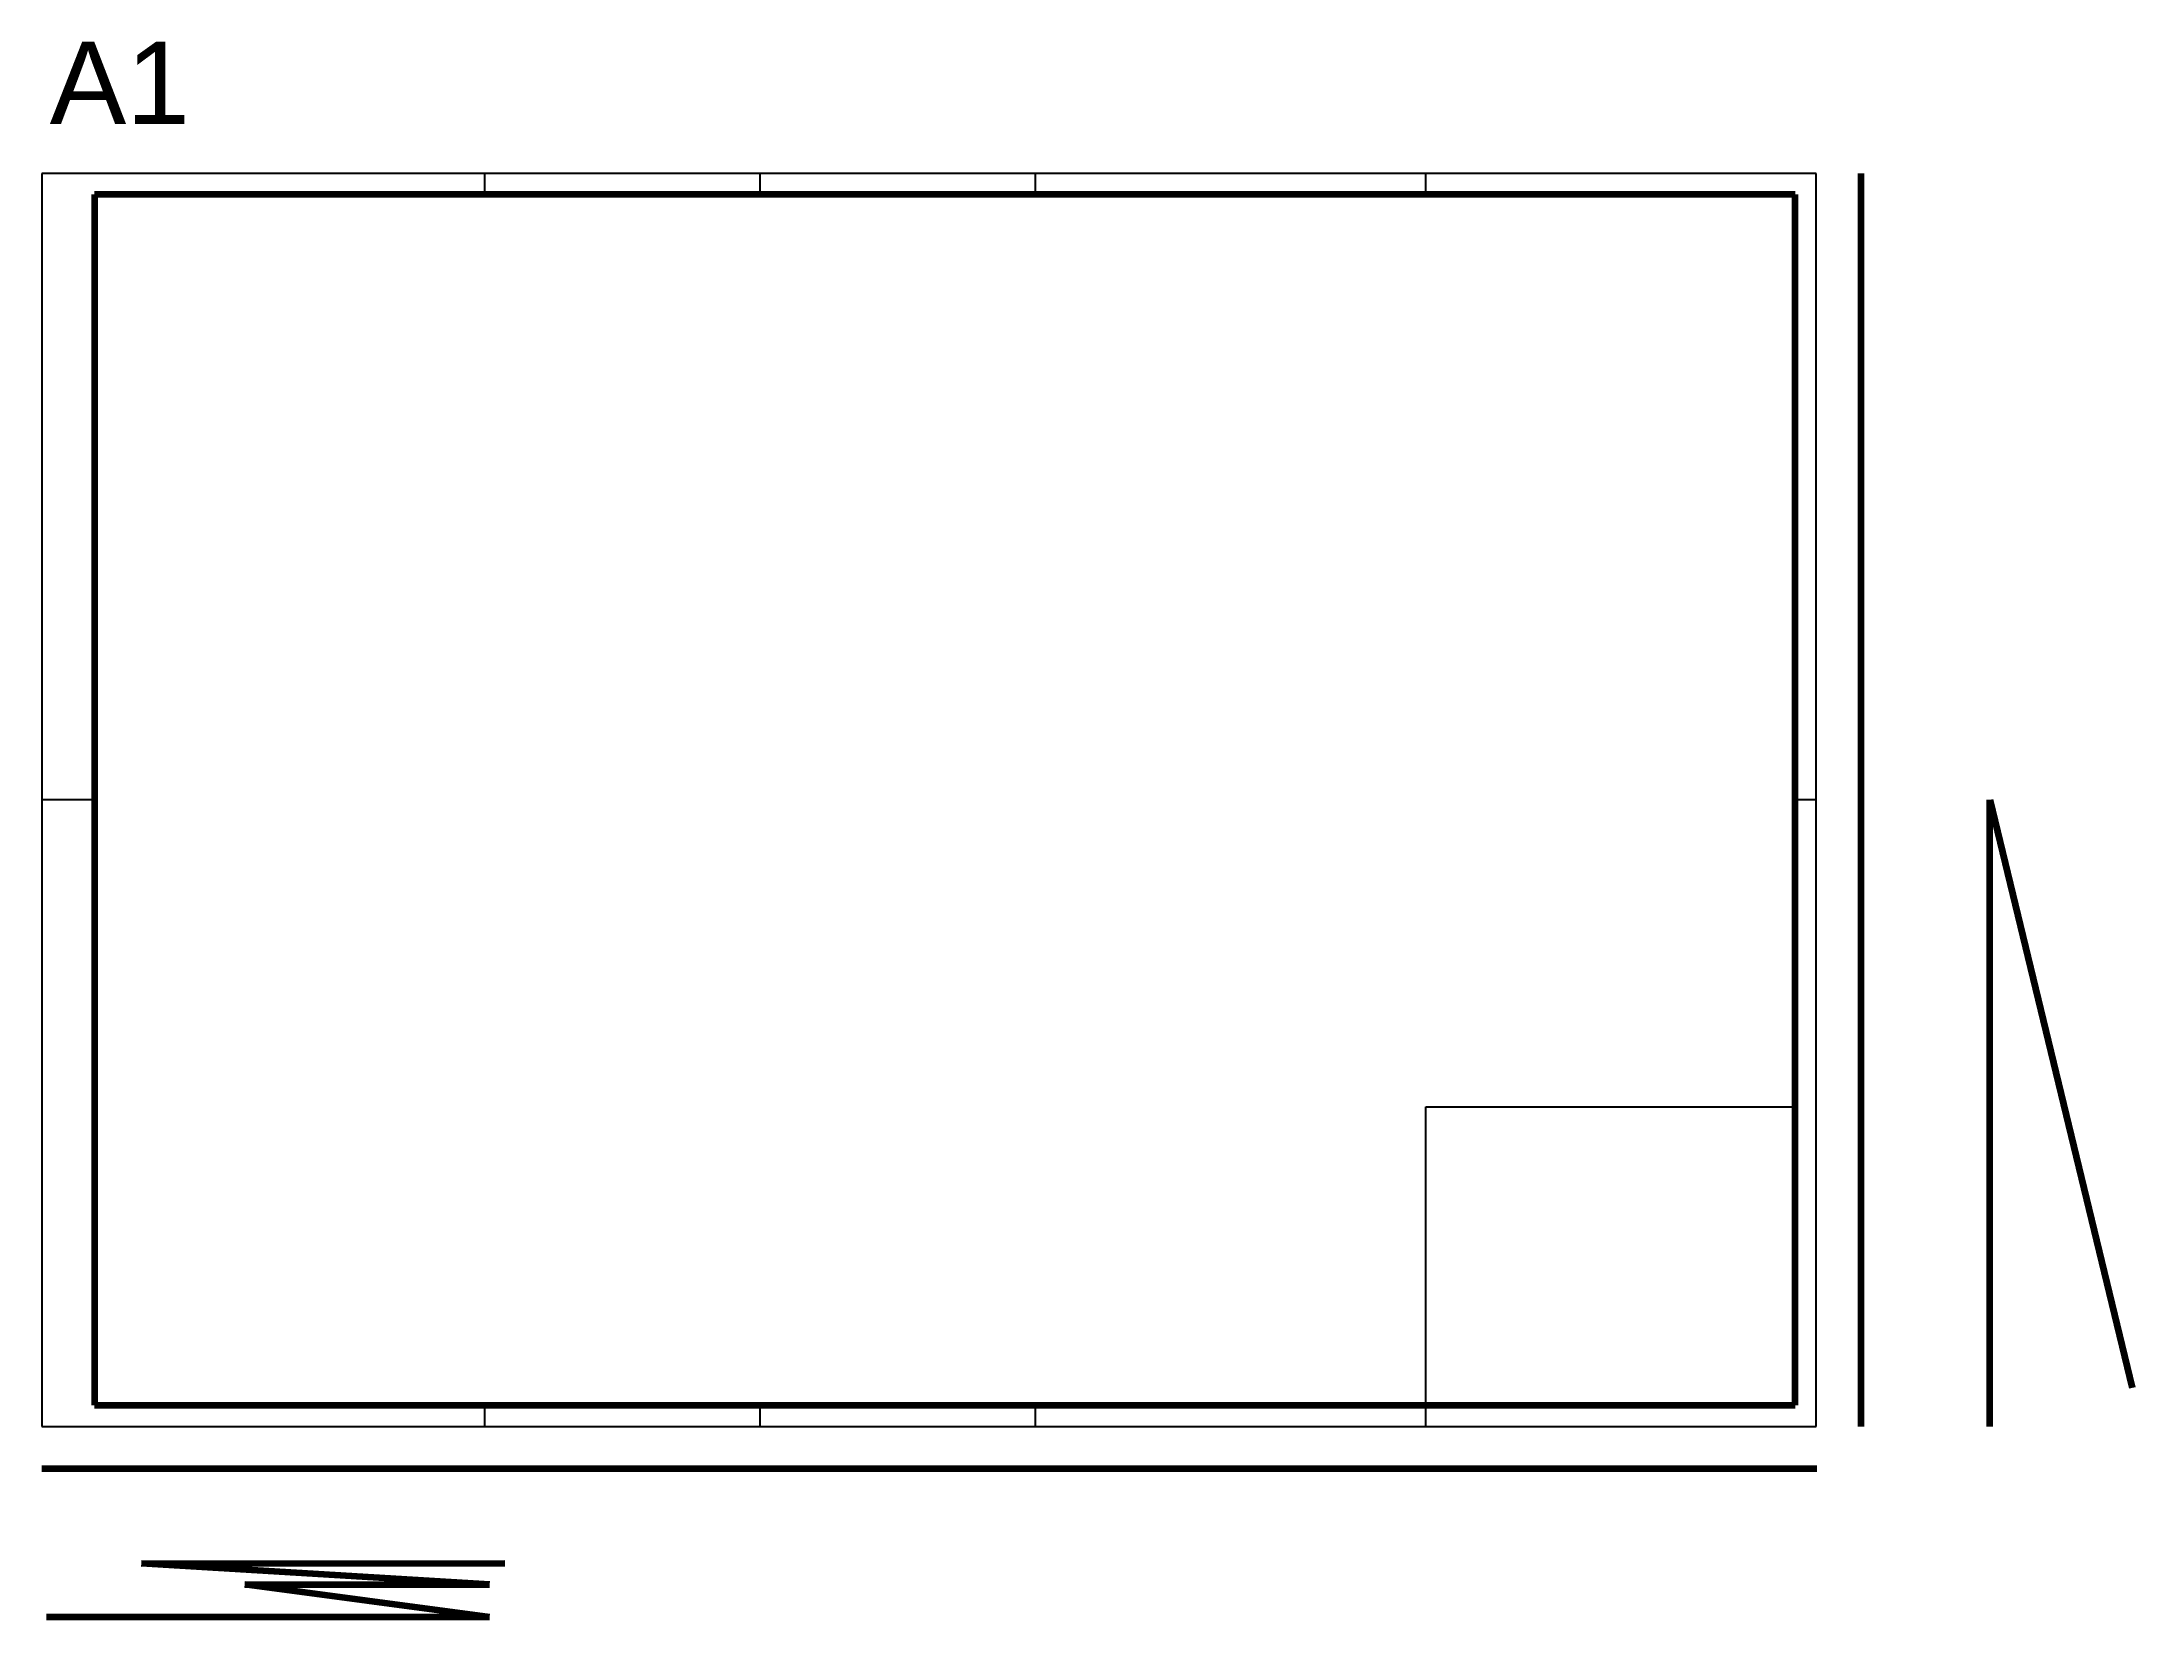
# Paper-space layout 'Folha A1' of a CAD drawing. Header units: millimetres. Extents: x 0 to 991, y -90 to 656.
import ezdxf

# ---------------------------------------------------------------- set-up
doc = ezdxf.new("R2010")
doc.units = ezdxf.units.MM
doc.header["$LTSCALE"] = 0.5
doc.layers.add('Carimbo', color=250, linetype='Continuous')
doc.layers.add('Folha', color=7, linetype='Continuous')
doc.layers.add('Margem da folha A1', color=7, linetype='Continuous', lineweight=100)
doc.styles.get("Standard").update_dxf_attribs({"font": 'arial.ttf'})

psp = doc.layouts.new('Folha A1')

# ---------------------------------------------------------------- linework, layer by layer
at = {"layer": 'Carimbo'}
psp.add_line((656, 10), (656, 151.5), dxfattribs=at)
at = {"layer": 'Folha'}
for p, q in [((841, 594), (0, 594)), ((0, 594), (0, 0)), ((210, 584), (210, 594)), ((340.5, 584), (340.5, 594)), ((471, 584), (471, 594)), ((656, 584), (656, 594)), ((841, 0), (841, 594)), ((25, 297), (0, 297)), ((841, 297), (831, 297)), ((656, 151.5), (831, 151.5)), ((210, 0), (210, 10)), ((340.5, 0), (340.5, 10)), ((471, 0), (471, 10)), ((656, 0), (656, 10)), ((0, 0), (841, 0))]:
    psp.add_line(p, q, dxfattribs=at)
at = {"layer": 'Folha', "color": 30, "lineweight": 100, "true_color": 0xf8991e}
for p, q in [((862.35, 297), (862.35, 594)), ((923.26, 297), (990.8, 18.23))]:
    psp.add_line(p, q, dxfattribs=at)
at = {"layer": 'Folha', "color": 5, "lineweight": 100}
for p, q in [((862.35, 0), (862.35, 297)), ((923.26, 0), (923.26, 297))]:
    psp.add_line(p, q, dxfattribs=at)
at = {"layer": 'Folha', "color": 1, "lineweight": 100}
for p, q in [((0, -19.92), (210, -19.92)), ((212.18, -90.49), (2.18, -90.49))]:
    psp.add_line(p, q, dxfattribs=at)
at = {"layer": 'Folha', "color": 2, "lineweight": 100}
for p, q in [((210, -19.92), (340.5, -19.92)), ((212.18, -90.49), (96.21, -74.92))]:
    psp.add_line(p, q, dxfattribs=at)
at = {"layer": 'Folha', "color": 114, "lineweight": 100, "true_color": 0x139b48}
for p, q in [((340.5, -19.92), (471, -19.92)), ((96.21, -74.92), (212.18, -74.92))]:
    psp.add_line(p, q, dxfattribs=at)
at = {"layer": 'Folha', "color": 244, "lineweight": 100, "true_color": 0x991b1e}
for p, q in [((471, -19.92), (656.39, -19.92)), ((212.18, -74.92), (47.3, -65.01))]:
    psp.add_line(p, q, dxfattribs=at)
at = {"layer": 'Folha', "color": 6, "lineweight": 100}
for p, q in [((656.39, -19.92), (841.39, -19.92)), ((47.3, -65.01), (219.51, -64.9))]:
    psp.add_line(p, q, dxfattribs=at)
at = {"layer": 'Margem da folha A1'}
for p, q in [((25, 584), (25, 10)), ((831, 584), (25, 584)), ((831, 10), (831, 584)), ((25, 10), (831, 10))]:
    psp.add_line(p, q, dxfattribs=at)

# ---------------------------------------------------------------- texts
psp.add_text('A1', height=38.912).set_placement((3.75, 617.56))

doc.saveas('drawing.dxf')
